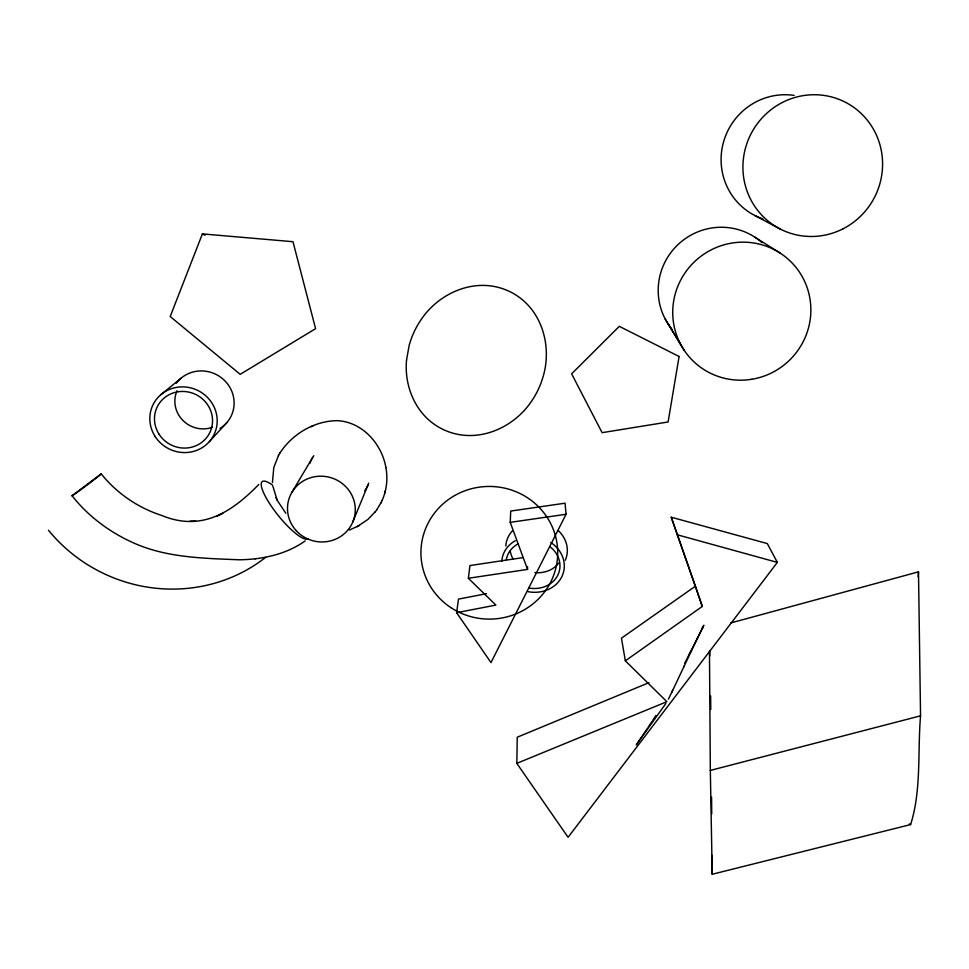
<?xml version="1.0" encoding="UTF-8"?>
<svg xmlns="http://www.w3.org/2000/svg" width="969" height="969" viewBox="0 0 969 969"><rect width="100%" height="100%" fill="white"/><g stroke="black" fill="none" stroke-linecap="round" stroke-linejoin="round"><path stroke-width="1.45" d="M523.127 557.587L469.941 565.557L468.366 578.275L527.548 569.409L527.548 566.635M516.816 763.366L666.89 701.689L625.332 660.822L702.295 606.424L671.238 517.216L767.315 543.573L777.344 562.395L568.088 837.289L516.816 763.366L517.264 737.203L648.903 682.697M385.856 467.421C387.975 478.48 386.752 490.205 382.089 500.476M730.735 622.97L918.491 571.843L920.55 715.837C917.522 751.75 921.567 790.135 910.606 824.583L712.215 874.256L710.325 770.428L709.465 651.41M527.548 569.409L510.227 522.352L510.711 511.063L565.06 503.19L566.066 514.273L490.98 662.59L456.617 612.687L458.494 599.096L486.438 593.706M918.152 576.773L918.491 571.843M712.215 874.256L712.154 855.421M384.754 493.221L385.42 490.665M202.4 233.904L170.193 316.536L240.191 374.337L315.591 328.661L292.977 241.705L202.4 233.904L205.053 235.273M352.728 522.134L367.917 485.154M668.416 699.146L672.68 690.34M376.832 509.658L381.083 502.608M380.987 502.79L382.174 500.295M684.368 665.679L671.723 692.411M683.811 666.842L689.819 654.269M690.352 653.167L691.963 649.799M692.084 649.545L703.627 625.671M702.392 628.166L703.833 625.247M278.551 455.357L273.803 467.482L272.41 482.598M702.283 628.372L702.852 627.246L697.135 638.728M698.092 636.803L684.708 663.268M688.717 655.432L691.03 650.938M279.908 452.983C292.565 433.737 314.55 420.764 337.527 420.667C362.406 422.012 381.847 443.887 385.892 467.555M278.394 455.636L280.065 452.705M292.105 491.998L312.624 457.489M258.771 484.5C231.228 512.686 201.164 532.017 161.169 515.254C137.743 507.635 116.631 493.1 101.2 473.889C97.615 477.269 93.266 480.261 89.33 483.374C83.649 487.577 78.065 491.949 72.13 495.777C87.561 515.678 109.218 531.92 132.499 542.434C165.808 557.781 203.32 558.289 239.282 559.791C262.32 559.464 286.134 554.486 305.174 540.908M652.912 720.064L655.94 715.449M648.14 727.259L652.113 721.263M647.34 728.47L636.221 745.004M637.033 743.817L665.824 703.542M357.113 526.724L367.99 519.372L375.366 511.62M375.245 511.789L376.953 509.488M71.9 495.837L101.139 473.889M209.437 441.537L226.758 422.702M160.818 394.722L180.888 378.346M671.238 517.216L695.415 586.184L621.456 638.171L625.332 660.822M359.475 525.44L349.421 530.031M217.262 516.089L222.785 513.388M313.229 425.803L311.146 426.723M710.325 770.428L920.55 715.837M456.617 612.687L495.886 605.104L468.366 578.275M510.227 522.352L566.066 514.273M255.138 558.774L255.755 558.689M190.178 521.116L195.75 521.177M910.606 824.583L909.213 823.929M677.174 534.755L777.344 562.395M754.742 215.457L780.202 229.035M754.839 237.163L780.251 253.139M285.819 513.267L277.158 500.222L272.749 485.844M665.279 319.152L680.541 344.165M668.428 324.47L684.029 350.051M277.061 499.992L275.959 497.521M695.415 586.184L702.295 606.424M709.708 651.362L709.793 655.843M710.628 695.887L710.761 709.502M711.573 797.233L711.731 813.863M550.84 542.507A31.468 27.641 12.4 0 1 562.044 576.264A31.468 27.641 12.4 0 1 528.02 591.671M501.76 561.439A31.468 27.641 12.4 0 1 515.375 540.666M558.192 530.515A30.96 27.302 12.4 0 1 565.266 560.276M505.794 546.031A30.96 27.302 12.4 0 1 512.347 530.903M549.859 546.649A27.12 23.825 12.4 0 1 557.659 575.429A27.12 23.825 12.4 0 1 528.711 587.965M506.339 559.561A27.12 23.825 12.4 0 1 517.809 543.997M558.822 562.965A26.684 23.522 12.4 0 1 534.864 572.582M513.243 559.295A26.684 23.522 12.4 0 1 510.227 550.925M176.346 383.191A32.098 30.863 27.4 0 1 225.099 381.059A32.098 30.863 27.4 0 1 220.048 428.407M212.429 427.293A27.665 26.599 27.4 0 1 182.644 420.158A27.665 26.599 27.4 0 1 177.061 390.725M762.857 218.897A64.015 62.5 -64.4 0 1 723.08 143.666A64.015 62.5 -64.4 0 1 794.156 95.41M672.159 329.508A62.67 61.713 -46.7 0 1 677.513 245.06A62.67 61.713 -46.7 0 1 761.973 242.601M308.384 538.522A36.628 8.806 51.1 0 1 271.005 505.709A36.628 8.806 51.1 0 1 272.277 484.924M265.591 557.393A154.265 147.627 25.7 0 1 48.45 530.225M368.692 483.156A31.02 30.063 16.7 0 1 364.768 490.75M309.91 463.339A31.02 30.063 16.7 0 1 313.811 455.696M406.556 359.911C404.243 383.833 413.678 409.342 433.446 423.695A60.514 59.606 13.9 0 0 455.975 433.955C484.766 440.592 515.145 425.476 531.291 401.578A87.9 86.665 18.6 0 0 543.149 376.493C551.458 348.719 543.585 315.385 519.723 297.653A60.647 59.933 16.2 0 0 497.024 287.066C467.857 280.126 436.983 295.606 420.861 320A87.537 86.411 10.9 0 0 409.16 345.412L406.556 359.911M679.099 356.483L668.113 421.975L602.112 432.671L571.625 373.84L619.3 326.347L679.099 356.483M155.125 436.486A33.963 32.571 26.6 0 0 213.41 435.832A33.963 32.571 26.6 0 0 181.99 386.873A33.963 32.571 26.6 0 0 155.125 436.486M159.049 434.209A29.276 28.077 26.6 0 0 209.292 433.627A29.276 28.077 26.6 0 0 182.196 391.44A29.276 28.077 26.6 0 0 159.049 434.209M843.115 228.769A71.282 69.441 -62.3 0 0 852.03 106.154A71.282 69.441 -62.3 0 0 743.102 161.92A71.282 69.441 -62.3 0 0 843.115 228.769M751.847 379.267A69.671 68.424 -43.8 0 0 795.961 267.371A69.671 68.424 -43.8 0 0 677.597 286.872A69.671 68.424 -43.8 0 0 751.847 379.267M296.09 530.515A33.976 32.801 15.4 0 0 353.576 519.953A33.976 32.801 15.4 0 0 314.501 476.76A33.976 32.801 15.4 0 0 296.09 530.515M451.275 607.878A68.387 66.34 0.7 0 0 557.55 557.223A68.387 66.34 0.7 0 0 459.124 493.233A68.387 66.34 0.7 0 0 451.275 607.878"/></g></svg>
